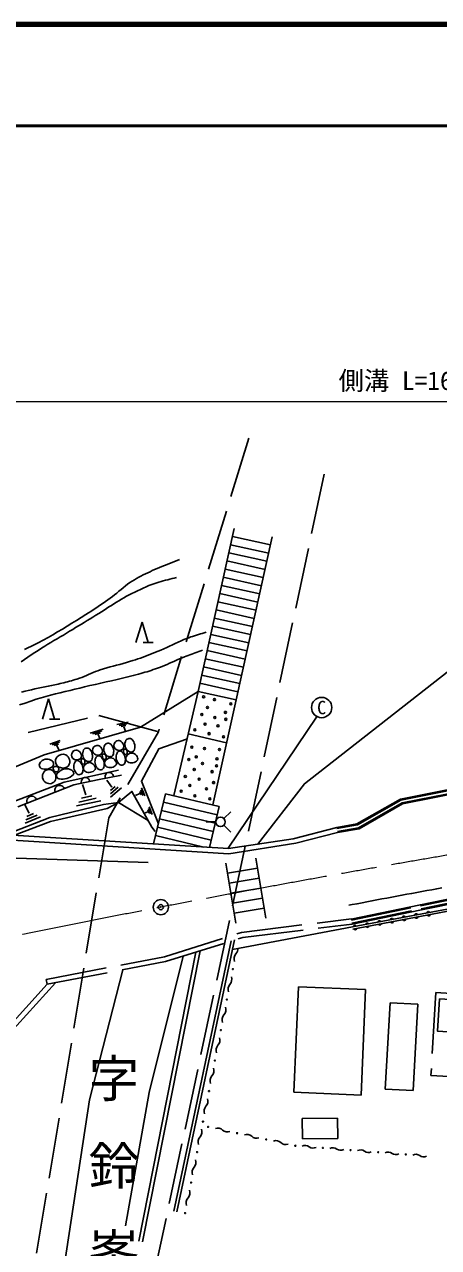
# Model space of a CAD drawing. Units: millimetres, scale not verified. Extents: x 40000 to 680000, y 20000 to 380000.
# Drawn here: x 457347 to 498134, y 259455 to 380000 of the extents above; entities that cross this region are included whole.
import ezdxf
from ezdxf.enums import TextEntityAlignment as Align

# ---------------------------------------------------------------- set-up
doc = ezdxf.new("R2010")
doc.units = ezdxf.units.MM
doc.header["$LTSCALE"] = 1000
doc.header["$PDMODE"] = 32
doc.header["$PDSIZE"] = 500
doc.linetypes.add('CHAIN', pattern=[18.5, 12, -1.5, 3.5, -1.5])
doc.linetypes.add('DASHED', pattern=[7.5, 6, -1.5])
for name, color, linetype, lineweight in [('M-BGD', 7, 'Continuous', 25), ('M-BGD-EXST', 7, 'Continuous', 25), ('M-BMK', 2, 'CHAIN', 13), ('M-BMK-SRVR', 3, 'Continuous', 25), ('M-STR-HTXT', 7, 'Continuous', 13), ('M-STR-STRC', 7, 'Continuous', 25), ('M-TTL', 2, 'Continuous', 140), ('M-TTL-LINE', 7, 'Continuous', 50)]:
    doc.layers.add(name, color=color, linetype=linetype, lineweight=lineweight)
doc.layers.add('M-BMK-HTXT', color=7, linetype='Continuous')
doc.layers.add('M-OTRS', color=6, linetype='Continuous')
doc.styles.add('@ＭＳ ゴシック', font='')
doc.styles.add('ＭＳ ゴシック', font='')
doc.styles.get('@ＭＳ ゴシック').set_extended_font_data('@MS Gothic')
doc.styles.get('ＭＳ ゴシック').set_extended_font_data('MS Gothic')

msp = doc.modelspace()

# ---------------------------------------------------------------- linework, layer by layer
at = {"layer": 'M-BGD', "linetype": 'DASHED'}
for p, q in [((466927, 241788), (486893, 335735)), ((483804, 299741), (488109, 300842)), ((484065, 299315), (488186, 300348)), ((478726, 290514), (489568, 291844)), ((471127, 288117), (478726, 290514)), ((478844, 290027), (489612, 291312)), ((471249, 287631), (478844, 290027)), ((459488, 285886), (471127, 288117)), ((459598, 285398), (471249, 287631))]:
    msp.add_line(p, q, dxfattribs=at)
at = {"layer": 'M-BGD'}
for p, q in [((478004, 330333), (474443, 314266)), ((477826, 329530), (481584, 328697)), ((478201, 313433), (481762, 329501)), ((477470, 327923), (481228, 327090)), ((477648, 328727), (481406, 327894)), ((477292, 327120), (481050, 326287)), ((476936, 325513), (480694, 324680)), ((477114, 326316), (480872, 325484)), ((476757, 324710), (480516, 323877)), ((476401, 323103), (480159, 322270)), ((476579, 323906), (480338, 323073)), ((476223, 322299), (479981, 321467)), ((475867, 320693), (479625, 319860)), ((476045, 321496), (479803, 320663)), ((475689, 319889), (479447, 319056)), ((475333, 318283), (479091, 317450)), ((475511, 319086), (479269, 318253)), ((475155, 317479), (478913, 316646)), ((474799, 315872), (478557, 315040)), ((474977, 316676), (478735, 315843)), ((474621, 315069), (478379, 314236)), ((474443, 314266), (472050, 303992)), ((474443, 314266), (478201, 313433)), ((475887, 303076), (478201, 313433)), ((466454, 311000), (467550, 311238)), ((466660, 310905), (467443, 311075)), ((463817, 310160), (465099, 310547)), ((464053, 310094), (464969, 310371)), ((464290, 310028), (464839, 310194)), ((464600, 310031), (464777, 309627)), ((466867, 310810), (467337, 310912)), ((467135, 310774), (467301, 310343)), ((477254, 309193), (473467, 310075)), ((459856, 309081), (460878, 309444)), ((460060, 309004), (460790, 309264)), ((460265, 308928), (460703, 309083)), ((460523, 308920), (460718, 308492)), ((462198, 305049), (459446, 303975)), ((464544, 305536), (462198, 305049)), ((463395, 304064), (463055, 305101)), ((466890, 306022), (464544, 305536)), ((465957, 304841), (465456, 305508)), ((459446, 303975), (456695, 302901)), ((463976, 303968), (462951, 303746)), ((466894, 304776), (465821, 303839)), ((466590, 304843), (465824, 304173)), ((466287, 304909), (465827, 304507)), ((468703, 304201), (468292, 304003)), ((468718, 304409), (468852, 304073)), ((468796, 304580), (469020, 304021)), ((468874, 304752), (469188, 303968)), ((470068, 299232), (471249, 304183)), ((471249, 304183), (476535, 302922)), ((457823, 302251), (457386, 303076)), ((464864, 303494), (462471, 302976)), ((464420, 303731), (462711, 303361)), ((469502, 302590), (469633, 302261)), ((469561, 302740), (469778, 302191)), ((469619, 302889), (469923, 302120)), ((471052, 303358), (476339, 302097)), ((476535, 302922), (475573, 298887)), ((458933, 301913), (457411, 301268)), ((458585, 302068), (457497, 301608)), ((458236, 302224), (457584, 301947)), ((469500, 302399), (469161, 302267)), ((470658, 301708), (475945, 300446)), ((470855, 302533), (476142, 301271)), ((470461, 300883), (475748, 299621)), ((470265, 300058), (475027, 298921)), ((477844, 288845), (489654, 291047)), ((472064, 263029), (477712, 289670)), ((472358, 262967), (478041, 289774)), ((474225, 288570), (468597, 260082)), ((474660, 288707), (468989, 260005)), ((459598, 285398), (459488, 285886)), ((455384, 280744), (459598, 285398)), ((455645, 280287), (460414, 285554)), ((484328, 285158), (483879, 274768)), ((490952, 284872), (484328, 285158)), ((490503, 274481), (490952, 284872)), ((493356, 283577), (492892, 275080)), ((496092, 283428), (493356, 283577)), ((495628, 274930), (496092, 283428)), ((492892, 275080), (495628, 274930)), ((483879, 274768), (490503, 274481)), ((488185, 272219), (484715, 272171)), ((484715, 272171), (484744, 270161)), ((488213, 270210), (488185, 272219)), ((484744, 270161), (488213, 270210))]:
    msp.add_line(p, q, dxfattribs=at)
at = {"layer": 'M-BGD', "linetype": 'DASHED'}
for points in [[(479446, 339211), (470544, 310280), (465643, 301803), (456107, 244137)], [(374984, 279233), (408032, 288682), (411081, 295874), (420576, 301901), (423392, 305067), (423741, 306323), (426022, 305555), (428559, 303181), (464679, 311886), (470544, 310280)], [(488124, 300744), (490139, 301110), (494433, 303553), (503462, 305347), (506448, 305868), (514159, 307274), (524729, 308889), (536381, 310357), (548656, 311565), (553035, 311874)], [(488171, 300447), (490243, 300824), (494539, 303269), (503518, 305052), (506501, 305573), (514209, 306978), (524771, 308592), (536415, 310059), (548681, 311266), (553057, 311575)], [(489546, 291728), (496368, 293135), (504865, 294859), (515360, 296750), (526017, 298380), (537215, 299806), (549057, 300940), (551772, 301070), (551775, 300953)], [(489593, 291431), (496428, 292841), (504922, 294565), (515408, 296453), (526058, 298082), (537246, 299508), (549079, 300640), (551786, 300770), (551792, 300654)]]:
    msp.add_lwpolyline(points, dxfattribs=at)
at = {"layer": 'M-BGD'}
for points in [[(480305, 299186), (484931, 305169), (514564, 328365)], [(457338, 318391), (457684, 318553), (458028, 318718), (458370, 318888), (458710, 319062), (459192, 319318), (459670, 319581), (460145, 319851), (460616, 320126), (461085, 320406), (461552, 320691), (462016, 320978), (462480, 321267), (462942, 321558), (463404, 321850), (463646, 322003), (463888, 322158), (464129, 322313), (464369, 322470), (464608, 322628), (464846, 322788), (465083, 322949), (465319, 323112), (465553, 323277), (465787, 323444), (466008, 323610), (466225, 323781), (466439, 323955), (466651, 324132), (466864, 324310), (467077, 324486), (467292, 324659), (467510, 324827), (467734, 324989), (467963, 325142), (468173, 325273), (468386, 325397), (468603, 325517), (468821, 325633), (469042, 325745), (469265, 325854), (469488, 325961), (469713, 326066), (469938, 326169), (470163, 326273), (470405, 326381), (470649, 326486), (470894, 326588), (471141, 326688), (471388, 326786), (471635, 326883), (471883, 326979), (472131, 327075), (472378, 327173), (472625, 327272)], [(472315, 325499), (472101, 325441), (471886, 325386), (471670, 325332), (471455, 325278), (471239, 325224), (471025, 325168), (470810, 325109), (470598, 325047), (470386, 324980), (470177, 324908), (469890, 324801), (469605, 324689), (469322, 324572), (469041, 324450), (468761, 324325), (468484, 324195), (468208, 324061), (467934, 323924), (467661, 323784), (467391, 323641), (467138, 323502), (466889, 323358), (466643, 323209), (466398, 323056), (466155, 322901), (465913, 322744), (465672, 322587), (465429, 322430), (465187, 322275), (464942, 322122), (464658, 321947), (464375, 321772), (464091, 321596), (463807, 321422), (463523, 321247), (463239, 321072), (462954, 320898), (462670, 320724), (462385, 320550), (462100, 320377), (461794, 320192), (461487, 320008), (461179, 319825), (460871, 319643), (460563, 319461), (460255, 319278), (459948, 319094), (459642, 318909), (459337, 318723), (459033, 318534), (458691, 318314), (458353, 318089), (458018, 317859), (457685, 317627), (457351, 317395), (457015, 317166)], [(457050, 314188), (457403, 314282), (457726, 314363), (458050, 314438), (458376, 314509), (458702, 314577), (459029, 314643), (459356, 314708), (459683, 314774), (460010, 314841), (460335, 314913), (460660, 314988), (460847, 315033), (461035, 315079), (461222, 315124), (461409, 315171), (461596, 315218), (461782, 315267), (461968, 315318), (462153, 315371), (462338, 315427), (462521, 315486), (462754, 315566), (462985, 315652), (463214, 315743), (463442, 315837), (463669, 315932), (463897, 316028), (464124, 316123), (464353, 316214), (464583, 316302), (464816, 316384), (465133, 316487), (465453, 316583), (465774, 316673), (466096, 316760), (466419, 316845), (466742, 316929), (467065, 317015), (467386, 317105), (467707, 317198), (468025, 317299), (468276, 317382), (468526, 317468), (468775, 317556), (469024, 317646), (469272, 317738), (469520, 317831), (469767, 317927), (470013, 318023), (470259, 318122), (470504, 318221), (470790, 318342), (471075, 318469), (471358, 318599), (471639, 318732), (471921, 318865), (472202, 318998), (472485, 319129), (472769, 319256), (473055, 319378), (473344, 319493), (473531, 319563), (473720, 319629), (473909, 319692), (474099, 319753), (474290, 319813), (474481, 319871), (474673, 319929), (474864, 319987), (475055, 320046), (475245, 320107)], [(456860, 312929), (457408, 313124), (457959, 313311), (458512, 313491), (458981, 313634), (459452, 313769), (459926, 313897), (460401, 314020), (460877, 314138), (461354, 314253), (461832, 314367), (462310, 314480), (462787, 314594), (463264, 314709), (463796, 314837), (464329, 314961), (464863, 315081), (465398, 315200), (465932, 315318), (466466, 315439), (467000, 315562), (467532, 315690), (468062, 315825), (468590, 315967), (468798, 316026), (469006, 316086), (469213, 316148), (469420, 316211), (469626, 316276), (469832, 316343), (470037, 316412), (470242, 316482), (470445, 316554), (470648, 316629), (470898, 316725), (471147, 316826), (471393, 316930), (471639, 317037), (471884, 317146), (472129, 317255), (472374, 317364), (472620, 317471), (472867, 317575), (473115, 317676), (473291, 317744), (473467, 317811), (473643, 317877), (473820, 317942), (473998, 318006), (474175, 318070), (474352, 318133), (474530, 318197), (474707, 318261), (474884, 318326)], [(432053, 316265), (425486, 309406), (423777, 304801), (421014, 301586), (411178, 295553), (408619, 289260), (395443, 286251), (378498, 281033), (378844, 279325), (397405, 284842), (427510, 292438), (440305, 297286), (461255, 305320), (466612, 306508)], [(474443, 314266), (468790, 310739), (459282, 308020), (426179, 294203), (408619, 289260)], [(488109, 300842), (490075, 301200), (494394, 303658), (503441, 305455), (506429, 305976), (514141, 307382), (524714, 308998), (536369, 310467), (548647, 311675), (553027, 311984)], [(488186, 300348), (490308, 300735), (494590, 303171), (503537, 304944), (506520, 305464), (514227, 306869), (524786, 308483), (536427, 309950), (548691, 311156), (553065, 311466)], [(473324, 309571), (470568, 308599), (468866, 305411), (470555, 301223)], [(470222, 300451), (469879, 300899), (467926, 304414), (466612, 303309), (469527, 301533)], [(455493, 300147), (459848, 301852), (465135, 303109), (466612, 303309)], [(466612, 303309), (465507, 302719), (459906, 301433), (456362, 300093)], [(448323, 298642), (455115, 300171), (477447, 298769), (483804, 299741)], [(553810, 301279), (549155, 301050), (537202, 299906), (526002, 298479), (515342, 296848), (504846, 294957), (496348, 293233), (489531, 291826)], [(489612, 291312), (496453, 292724), (504944, 294447), (515427, 296335), (526074, 297963), (537260, 299389), (549192, 300531), (551792, 300659)], [(448319, 298210), (455152, 299668), (477467, 298267), (484065, 299315)], [(446085, 295516), (456548, 297818), (469527, 297390)], [(489654, 291047), (501962, 293358)], [(503774, 292872), (503659, 293188), (502781, 293166), (501999, 293162), (489685, 290849)], [(472969, 288174), (469626, 274729), (467297, 261588)], [(460838, 254784), (463744, 274024), (467030, 286823)]]:
    msp.add_lwpolyline(points, dxfattribs=at)
at = {"layer": 'M-BGD', "linetype": 'DASHED'}
msp.add_lwpolyline([(502406, 276111), (502900, 284286), (497870, 284582), (497389, 276420)], close=True, dxfattribs=at)
at = {"layer": 'M-BGD'}
msp.add_lwpolyline([(502465, 283711), (498234, 283960), (498046, 280765), (502277, 280516)], close=True, dxfattribs=at)
for centre, radius in [((474998, 313731), 100), ((476057, 313456), 100), ((475371, 312691), 100), ((477136, 312201), 100), ((477666, 313044), 100), ((474822, 311985), 100), ((475135, 311044), 100), ((476097, 311691), 100), ((477175, 311514), 100), ((474135, 310475), 100), ((475528, 310102), 100), ((476410, 310867), 100), ((476960, 309788), 100), ((473841, 308768), 100), ((475077, 308631), 100), ((476548, 308533), 100), ((473527, 307552), 100), ((474272, 307807), 100), ((476312, 307611), 100), ((474076, 306571), 100), ((474880, 307160), 100), ((475822, 306355), 100), ((476273, 306924), 100), ((473193, 305885), 100), ((473645, 305002), 100), ((474547, 305610), 100), ((475979, 305277), 100), ((472781, 304433), 100), ((474135, 303982), 100), ((475273, 304668), 100), ((475606, 303688), 100), ((477879, 286899), 50), ((477290, 283894), 50), ((476701, 280888), 50), ((476112, 277883), 50), ((475523, 274878), 50), ((474934, 271872), 50), ((475436, 271346), 50), ((478300, 270727), 50), ((481164, 270108), 50), ((474345, 268867), 50), ((484028, 269490), 50), ((486750, 269274), 50), ((489472, 269059), 50), ((492194, 268844), 50), ((494916, 268628), 50), ((473755, 265862), 50), ((473166, 262856), 50)]:
    msp.add_circle(centre, radius, dxfattribs=at)
for centre, radius, start, end in [((463505, 308281), 404, 49.04188, 144.29502), ((464534, 308466), 477, 137.54825, 224.2278), ((464524, 308498), 449, 23.10646, 139.65052), ((464569, 308384), 468, 323.72803, 38.20456), ((465985, 308584), 828, 150.78144, 234.65479), ((465591, 308752), 404, 49.04151, 144.29539), ((465096, 308350), 1039, 338.09469, 42.94106), ((466620, 308937), 477, 137.54887, 224.22543), ((466610, 308968), 449, 23.1068, 139.65017), ((466671, 309056), 600, 228.95662, 307.02302), ((466655, 308855), 468, 323.72803, 38.20456), ((468070, 309055), 828, 150.7829, 234.65433), ((467677, 309223), 405, 49.04507, 144.29183), ((467181, 308821), 1039, 338.09618, 42.94058), ((459565, 306816), 785, 49.09021, 137.29983), ((459848, 307116), 374, 309.7549, 51.7977), ((461036, 307385), 643, 138.66624, 257.21155), ((461143, 307262), 806, 70.55306, 137.15751), ((461043, 307349), 767, 328.05312, 61.29557), ((462448, 307996), 477, 137.54944, 224.22484), ((462438, 308027), 449, 23.10637, 139.64889), ((462500, 308115), 600, 228.95662, 307.02302), ((462565, 307168), 285, 41.03363, 162.79316), ((462483, 307913), 468, 323.72724, 38.20737), ((463358, 307444), 433, 159.68598, 203.3988), ((463070, 307426), 205, 27.11573, 124.90076), ((463899, 308114), 827, 150.78114, 234.6561), ((462905, 307312), 404, 344.67337, 30.86184), ((463671, 307737), 390, 229.98623, 320.98587), ((463010, 307879), 1039, 338.09469, 42.94106), ((464586, 308586), 600, 228.95607, 307.02352), ((465208, 307321), 922, 154.12578, 223.35166), ((464651, 307639), 285, 41.03253, 162.79473), ((464212, 307081), 992, 343.99259, 48.73876), ((465443, 307915), 433, 159.68651, 203.39818), ((465155, 307897), 205, 27.11129, 124.9016), ((465220, 307740), 173, 179.0321, 338.28343), ((465630, 307190), 393, 125.59972, 240.19038), ((464991, 307783), 404, 344.67932, 30.85638), ((465830, 307169), 548, 33.34009, 141.49257), ((465757, 308208), 390, 229.98703, 320.98487), ((466010, 307173), 406, 338.52585, 46.91036), ((467294, 307792), 922, 154.12578, 223.35166), ((466737, 308110), 285, 41.03253, 162.79473), ((466298, 307552), 992, 343.99104, 48.73928), ((467529, 308386), 433, 159.68651, 203.39818), ((467241, 308367), 205, 27.1098, 124.90309), ((467305, 308211), 173, 179.0321, 338.28343), ((467716, 307660), 393, 125.59781, 240.19221), ((467076, 308254), 404, 344.67245, 30.86325), ((467916, 307639), 548, 33.34009, 141.49257), ((467892, 307974), 753, 240.42987, 320.51178), ((467842, 308679), 390, 229.98703, 320.98487), ((468096, 307644), 406, 338.52585, 46.91036), ((459196, 307015), 393, 121.92869, 239.39945), ((459398, 307787), 1180, 250.09233, 305.70163), ((459811, 305880), 692, 142.63733, 241.44812), ((459732, 306034), 541, 64.20359, 150.59108), ((459713, 305832), 735, 336.91478, 69.77394), ((460500, 306650), 323, 150.9035, 212.28081), ((460431, 306527), 352, 51.19097, 127.2397), ((460466, 306603), 270, 207.67118, 334.72954), ((460841, 305991), 346, 107.22218, 259.82431), ((460443, 306600), 289, 337.15135, 44.07183), ((461481, 305625), 1018, 58.15461, 136.83866), ((461144, 307496), 780, 251.24592, 314.85983), ((461900, 306212), 302, 328.85552, 67.02262), ((463122, 306850), 922, 154.12538, 223.35314), ((462743, 306399), 343, 211.98712, 349.50492), ((462127, 306610), 992, 343.99104, 48.73928), ((463134, 307269), 173, 179.03273, 338.27951), ((463545, 306719), 393, 125.59719, 240.19291), ((463744, 306698), 548, 33.3395, 141.49311), ((463721, 307033), 753, 240.42774, 320.51296), ((463925, 306703), 406, 338.52036, 46.91585), ((464828, 306870), 343, 211.98755, 349.50416), ((465699, 305867), 409, 358.93223, 204.48372), ((465807, 307504), 753, 240.42781, 320.51267), ((466914, 307340), 343, 211.98472, 349.50731), ((459819, 305796), 624, 237.09288, 336.12744), ((460820, 304519), 492, 20.44163, 202.2157), ((461080, 307172), 1552, 258.82222, 314.02684), ((463353, 305381), 410, 358.93113, 204.48482), ((458068, 303445), 492, 20.44291, 202.21549), ((493514, 291772), 125, 10.63653, 190.63653), ((494721, 291998), 125, 10.63653, 190.63653), ((494763, 291803), 125, 190.63526, 10.63526), ((495927, 292225), 125, 10.63653, 190.63653), ((495969, 292029), 125, 190.63526, 10.63526), ((497134, 292452), 125, 10.63653, 190.63653), ((497175, 292256), 125, 190.63526, 10.63526), ((489893, 291092), 125, 10.63653, 190.63653), ((489939, 290897), 125, 190.63526, 10.63526), ((491100, 291318), 125, 10.63653, 190.63653), ((491145, 291124), 125, 190.63526, 10.63526), ((492307, 291545), 125, 10.63653, 190.63653), ((492351, 291350), 125, 190.63526, 10.63526), ((493557, 291577), 125, 190.63526, 10.63526), ((478770, 287895), 783, 139.62827, 198.19039), ((477577, 288909), 783, 319.62953, 1.66896), ((476988, 285903), 783, 319.63048, 18.18818), ((478181, 284889), 783, 139.63102, 198.18764), ((477592, 281884), 783, 139.62977, 198.19036), ((476399, 282898), 783, 319.62773, 18.19093), ((475810, 279893), 783, 319.63048, 18.18818), ((477003, 278879), 783, 139.63048, 198.18818), ((476414, 275873), 783, 139.63048, 198.18818), ((475221, 276887), 783, 319.63102, 18.18764), ((474632, 273882), 783, 319.63102, 18.18764), ((475825, 272868), 783, 139.62773, 198.19093), ((476379, 270507), 721, 47.26725, 108.35487), ((475236, 269863), 783, 139.63102, 198.18764), ((474043, 270877), 783, 319.63048, 18.18818), ((477357, 271566), 721, 227.2696, 288.35438), ((479243, 269888), 721, 47.26935, 108.3543), ((480221, 270947), 721, 227.2675, 288.35496), ((482107, 269270), 721, 47.2701, 108.35203), ((483085, 270328), 721, 227.2675, 288.35496), ((485007, 268878), 632, 52.81566, 118.13677), ((485772, 269886), 632, 232.8164, 298.13436), ((487729, 268663), 632, 52.81679, 118.13409), ((488494, 269670), 632, 232.81541, 298.13701), ((490451, 268447), 632, 52.81566, 118.13677), ((491216, 269455), 632, 232.8164, 298.13436), ((493173, 268232), 632, 52.81615, 118.1346), ((473454, 267871), 783, 319.62773, 18.19093), ((493938, 269240), 632, 232.81566, 298.13677), ((495895, 268017), 632, 52.81566, 118.13677), ((496659, 269024), 632, 232.81566, 298.13677), ((474646, 266857), 783, 139.6303, 198.18982), ((474057, 263852), 783, 139.63048, 198.18818), ((472865, 264866), 783, 319.63048, 18.18818)]:
    msp.add_arc(centre, radius, start, end, dxfattribs=at)
at = {"layer": 'M-BGD-EXST'}
for p, q in [((468929, 321092), (468329, 319092)), ((468929, 321092), (469529, 319092)), ((470029, 319092), (469029, 319092)), ((459715, 313532), (459115, 311532)), ((459715, 313532), (460315, 311532)), ((460815, 311532), (459815, 311532)), ((486125, 311725), (477409, 298832)), ((476187, 301407), (475245, 301407)), ((476992, 301740), (477659, 302407)), ((476992, 301073), (477659, 300407))]:
    msp.add_line(p, q, dxfattribs=at)
for centre, radius in [((486621, 312677), 1000), ((476659, 301407), 471)]:
    msp.add_circle(centre, radius, dxfattribs=at)
at = {"layer": 'M-BMK'}
msp.add_arc((729148, -1049833), 1367466, 99.42046, 102.99337, dxfattribs=at)
at = {"layer": 'M-BMK-SRVR'}
msp.add_circle((470779, 293003), 750, dxfattribs=at)
at = {"layer": 'M-OTRS'}
msp.add_point((470779, 293003), dxfattribs=at)
at = {"layer": 'M-STR-HTXT'}
msp.add_line((568115, 342792), (376172, 342792), dxfattribs=at)
at = {"layer": 'M-STR-STRC'}
for p, q in [((480138, 297821), (481125, 291902)), ((477179, 297327), (478166, 291409)), ((477344, 296341), (480303, 296834)), ((477508, 295355), (480467, 295848)), ((477672, 294368), (480632, 294861)), ((477837, 293382), (480796, 293875)), ((478001, 292395), (480960, 292889))]:
    msp.add_line(p, q, dxfattribs=at)
msp.add_lwpolyline([(489315, 293194), (489617, 293251), (490107, 293345), (490598, 293438), (491088, 293531), (491579, 293624), (492069, 293717), (492559, 293810), (493050, 293902), (493540, 293994), (494031, 294087), (494521, 294178), (495011, 294270), (495502, 294362), (495992, 294453), (496482, 294544), (496973, 294635), (497463, 294726), (497953, 294817), (498444, 294907)], dxfattribs=at)
at = {"layer": 'M-TTL'}
msp.add_line((680000, 380000), (40000, 380000), dxfattribs=at)
at = {"layer": 'M-TTL-LINE'}
msp.add_line((40000, 370000), (680000, 370000), dxfattribs=at)

# ---------------------------------------------------------------- texts
at = {"layer": 'M-BGD-EXST', "style": 'ＭＳ ゴシック'}
msp.add_text('C', height=1320, dxfattribs=at).set_placement((486621, 312677), align=Align.MIDDLE_CENTER)
at = {"layer": 'M-BMK-HTXT', "insert": (463764, 252866), "char_height": 3666, "attachment_point": 9, "rotation": 270, "style": '@ＭＳ ゴシック'}
msp.add_mtext('\\T1.72;字鈴峯', dxfattribs=at)
at = {"layer": 'M-STR-HTXT', "style": 'ＭＳ ゴシック'}
msp.add_text('側溝 L=164.0', height=1833, dxfattribs=at).set_placement((488286, 343428), align=Align.BOTTOM_LEFT)

doc.saveas('drawing.dxf')
